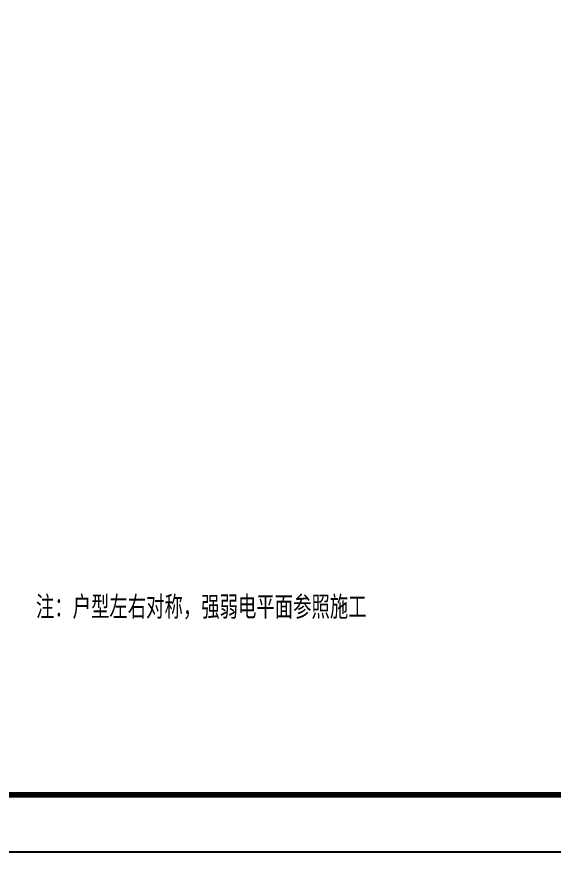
# Model space of a CAD drawing. Extents: x 3002737 to 4077523, y -995787 to -7267.
# Drawn here: x 3098143 to 3107489, y -994787 to -980231 of the extents above; entities that cross this region are included whole.
import ezdxf

# ---------------------------------------------------------------- set-up
doc = ezdxf.new("R2010")
doc.units = 0
doc.header["$LTSCALE"] = 1000
doc.header["$MEASUREMENT"] = 0
doc.layers.add('!!DIM-照明', color=7, linetype='CONTINUOUS')
doc.layers.add('yichutu', color=7, linetype='CONTINUOUS', true_color=0xffffff, plot=False)
doc.layers.add('图框', color=147, linetype='CONTINUOUS', lineweight=20)
doc.styles.add('_TEL_DIM', font='SIMPLEX', dxfattribs={"width": 0.8, "height": 3.5, "bigfont": 'HZTXT'})

msp = doc.modelspace()

# ---------------------------------------------------------------- linework, layer by layer
at = {"layer": 'yichutu', "color": 7, "true_color": 0xffffff}
msp.add_lwpolyline([(3032735, -994786.6), (3032735, -935386.6), (3116835, -935386.6), (3116835, -994786.6)], close=True, dxfattribs=at)
at = {"layer": '图框'}
msp.add_lwpolyline([(3032735, -935386.6), (3116835, -935386.6), (3116835, -994786.6), (3032735, -994786.6)], close=True, dxfattribs=at)
msp.add_lwpolyline([(3032735, -935386.6), (3116835, -935386.6), (3116835, -994786.6), (3032735, -994786.6)], close=True, dxfattribs=at)
at = {"layer": '图框', "const_width": 100}
msp.add_lwpolyline([(3115835, -993786.6), (3115835, -936386.6), (3035235, -936386.6), (3035235, -993786.6)], close=True, dxfattribs=at)

# ---------------------------------------------------------------- texts
at = {"layer": '!!DIM-照明', "style": '_TEL_DIM', "width": 0.8}
msp.add_text('注：户型左右对称，强弱电平面参照施工', height=400, dxfattribs=at).set_placement((3098476.9, -990718.8))

doc.saveas('drawing.dxf')
